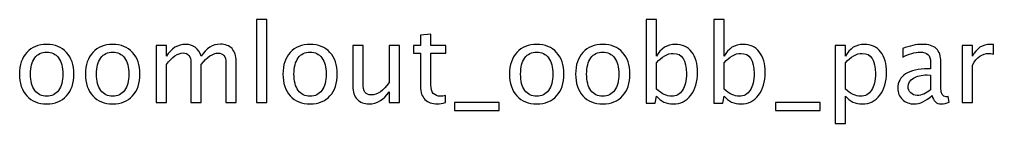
# Model space of a CAD drawing. Header units: centimetres. Extents: x -24.1 to 24.1, y -8.2 to 14.1.
# Drawn here: x -14.05 to -2.54, y 12.93 to 14.15 of the extents above; entities that cross this region are included whole.
import ezdxf

# ---------------------------------------------------------------- set-up
doc = ezdxf.new("R2010")
doc.units = ezdxf.units.CM
doc.header["$MEASUREMENT"] = 0
doc.layers.add('Layer 1', color=7, linetype='Continuous')

msp = doc.modelspace()

# ---------------------------------------------------------------- linework, layer by layer
at = {"layer": 'Layer 1'}
for points, knots in [([(-11.25262, 13.17044), (-11.25262, 13.17044), (-11.25262, 14.14961), (-11.25262, 14.14961), (-11.25262, 14.14961), (-11.25262, 14.14961), (-11.1307, 14.14961), (-11.1307, 14.14961), (-11.1307, 14.14961), (-11.1307, 14.14961), (-11.1307, 13.17044), (-11.1307, 13.17044), (-11.1307, 13.17044), (-11.1307, 13.17044), (-11.25262, 13.17044), (-11.25262, 13.17044)], [0, 0, 0, 0, 0.2, 0.2, 0.2, 0.2, 0.4, 0.4, 0.4, 0.4, 0.6, 0.6, 0.6, 0.6, 1, 1, 1, 1]), ([(-6.64676, 13.16282), (-6.64676, 13.16282), (-6.64676, 14.14961), (-6.64676, 14.14961), (-6.64676, 14.14961), (-6.64676, 14.14961), (-6.52484, 14.14961), (-6.52484, 14.14961), (-6.52484, 14.14961), (-6.52484, 14.14961), (-6.52484, 13.71633), (-6.52484, 13.71633), (-6.52484, 13.71633), (-6.47489, 13.81052), (-6.39974, 13.85751), (-6.29963, 13.85751), (-6.29963, 13.85751), (-6.21856, 13.85751), (-6.15485, 13.82809), (-6.10828, 13.76903), (-6.10828, 13.76903), (-6.06171, 13.70998), (-6.03843, 13.62933), (-6.03843, 13.5271), (-6.03843, 13.5271), (-6.03843, 13.41576), (-6.06489, 13.3258), (-6.11759, 13.25765), (-6.11759, 13.25765), (-6.1703, 13.18928), (-6.23972, 13.1552), (-6.32566, 13.1552), (-6.32566, 13.1552), (-6.40546, 13.1552), (-6.47192, 13.18568), (-6.52484, 13.24685), (-6.52484, 13.24685), (-6.52484, 13.24685), (-6.53966, 13.16282), (-6.53966, 13.16282), (-6.53966, 13.16282), (-6.53966, 13.16282), (-6.64676, 13.16282), (-6.64676, 13.16282)], [0, 0, 0, 0, 0.08333333, 0.08333333, 0.08333333, 0.08333333, 0.16666667, 0.16666667, 0.16666667, 0.16666667, 0.25, 0.25, 0.25, 0.25, 0.33333333, 0.33333333, 0.33333333, 0.33333333, 0.41666667, 0.41666667, 0.41666667, 0.41666667, 0.5, 0.5, 0.5, 0.5, 0.58333333, 0.58333333, 0.58333333, 0.58333333, 0.66666667, 0.66666667, 0.66666667, 0.66666667, 0.75, 0.75, 0.75, 0.75, 0.83333333, 0.83333333, 0.83333333, 0.83333333, 1, 1, 1, 1]), ([(-5.84751, 13.16282), (-5.84751, 13.16282), (-5.84751, 14.14961), (-5.84751, 14.14961), (-5.84751, 14.14961), (-5.84751, 14.14961), (-5.72559, 14.14961), (-5.72559, 14.14961), (-5.72559, 14.14961), (-5.72559, 14.14961), (-5.72559, 13.71633), (-5.72559, 13.71633), (-5.72559, 13.71633), (-5.67564, 13.81052), (-5.60049, 13.85751), (-5.50038, 13.85751), (-5.50038, 13.85751), (-5.41931, 13.85751), (-5.3556, 13.82809), (-5.30903, 13.76903), (-5.30903, 13.76903), (-5.26246, 13.70998), (-5.23918, 13.62933), (-5.23918, 13.5271), (-5.23918, 13.5271), (-5.23918, 13.41576), (-5.26564, 13.3258), (-5.31834, 13.25765), (-5.31834, 13.25765), (-5.37105, 13.18928), (-5.44047, 13.1552), (-5.52641, 13.1552), (-5.52641, 13.1552), (-5.60621, 13.1552), (-5.67267, 13.18568), (-5.72559, 13.24685), (-5.72559, 13.24685), (-5.72559, 13.24685), (-5.74041, 13.16282), (-5.74041, 13.16282), (-5.74041, 13.16282), (-5.74041, 13.16282), (-5.84751, 13.16282), (-5.84751, 13.16282)], [0, 0, 0, 0, 0.08333333, 0.08333333, 0.08333333, 0.08333333, 0.16666667, 0.16666667, 0.16666667, 0.16666667, 0.25, 0.25, 0.25, 0.25, 0.33333333, 0.33333333, 0.33333333, 0.33333333, 0.41666667, 0.41666667, 0.41666667, 0.41666667, 0.5, 0.5, 0.5, 0.5, 0.58333333, 0.58333333, 0.58333333, 0.58333333, 0.66666667, 0.66666667, 0.66666667, 0.66666667, 0.75, 0.75, 0.75, 0.75, 0.83333333, 0.83333333, 0.83333333, 0.83333333, 1, 1, 1, 1]), ([(-9.01615, 13.17065), (-9.05383, 13.16028), (-9.08663, 13.1552), (-9.11436, 13.1552), (-9.11436, 13.1552), (-9.17659, 13.1552), (-9.22506, 13.17298), (-9.25978, 13.20854), (-9.25978, 13.20854), (-9.2947, 13.2441), (-9.31206, 13.29342), (-9.31206, 13.35671), (-9.31206, 13.35671), (-9.31206, 13.35671), (-9.31206, 13.7521), (-9.31206, 13.7521), (-9.31206, 13.7521), (-9.31206, 13.7521), (-9.3963, 13.7521), (-9.3963, 13.7521), (-9.3963, 13.7521), (-9.3963, 13.7521), (-9.3963, 13.84354), (-9.3963, 13.84354), (-9.3963, 13.84354), (-9.3963, 13.84354), (-9.31206, 13.84354), (-9.31206, 13.84354), (-9.31206, 13.84354), (-9.31206, 13.84354), (-9.31206, 13.96525), (-9.31206, 13.96525), (-9.31206, 13.96525), (-9.31206, 13.96525), (-9.19014, 13.97689), (-9.19014, 13.97689), (-9.19014, 13.97689), (-9.19014, 13.97689), (-9.19014, 13.84354), (-9.19014, 13.84354), (-9.19014, 13.84354), (-9.19014, 13.84354), (-9.01361, 13.84354), (-9.01361, 13.84354), (-9.01361, 13.84354), (-9.01361, 13.84354), (-9.01361, 13.7521), (-9.01361, 13.7521), (-9.01361, 13.7521), (-9.01361, 13.7521), (-9.19014, 13.7521), (-9.19014, 13.7521), (-9.19014, 13.7521), (-9.19014, 13.7521), (-9.19014, 13.37872), (-9.19014, 13.37872), (-9.19014, 13.37872), (-9.19014, 13.29067), (-9.15183, 13.24664), (-9.07542, 13.24664), (-9.07542, 13.24664), (-9.05912, 13.24664), (-9.03943, 13.24939), (-9.01615, 13.25468), (-9.01615, 13.25468), (-9.01615, 13.25468), (-9.01615, 13.17065), (-9.01615, 13.17065)], [0, 0, 0, 0, 0.05555556, 0.05555556, 0.05555556, 0.05555556, 0.11111111, 0.11111111, 0.11111111, 0.11111111, 0.16666667, 0.16666667, 0.16666667, 0.16666667, 0.22222222, 0.22222222, 0.22222222, 0.22222222, 0.27777778, 0.27777778, 0.27777778, 0.27777778, 0.33333333, 0.33333333, 0.33333333, 0.33333333, 0.38888889, 0.38888889, 0.38888889, 0.38888889, 0.44444444, 0.44444444, 0.44444444, 0.44444444, 0.5, 0.5, 0.5, 0.5, 0.55555556, 0.55555556, 0.55555556, 0.55555556, 0.61111111, 0.61111111, 0.61111111, 0.61111111, 0.66666667, 0.66666667, 0.66666667, 0.66666667, 0.72222222, 0.72222222, 0.72222222, 0.72222222, 0.77777778, 0.77777778, 0.77777778, 0.77777778, 0.83333333, 0.83333333, 0.83333333, 0.83333333, 0.88888889, 0.88888889, 0.88888889, 0.88888889, 1, 1, 1, 1]), ([(-13.73081, 13.1552), (-13.82966, 13.1552), (-13.90797, 13.18674), (-13.96555, 13.24982), (-13.96555, 13.24982), (-14.02333, 13.31289), (-14.05212, 13.39862), (-14.05212, 13.50678), (-14.05212, 13.50678), (-14.05212, 13.61473), (-14.02333, 13.70024), (-13.96555, 13.76311), (-13.96555, 13.76311), (-13.90797, 13.82597), (-13.82966, 13.85751), (-13.73081, 13.85751), (-13.73081, 13.85751), (-13.63196, 13.85751), (-13.55364, 13.82597), (-13.49607, 13.76311), (-13.49607, 13.76311), (-13.43829, 13.70024), (-13.4095, 13.61473), (-13.4095, 13.50678), (-13.4095, 13.50678), (-13.4095, 13.39862), (-13.43829, 13.31289), (-13.49607, 13.24982), (-13.49607, 13.24982), (-13.55364, 13.18674), (-13.63196, 13.1552), (-13.73081, 13.1552)], [0, 0, 0, 0, 0.11111111, 0.11111111, 0.11111111, 0.11111111, 0.22222222, 0.22222222, 0.22222222, 0.22222222, 0.33333333, 0.33333333, 0.33333333, 0.33333333, 0.44444444, 0.44444444, 0.44444444, 0.44444444, 0.55555556, 0.55555556, 0.55555556, 0.55555556, 0.66666667, 0.66666667, 0.66666667, 0.66666667, 0.77777778, 0.77777778, 0.77777778, 0.77777778, 1, 1, 1, 1]), ([(-12.95061, 13.1552), (-13.04946, 13.1552), (-13.12777, 13.18674), (-13.18535, 13.24982), (-13.18535, 13.24982), (-13.24313, 13.31289), (-13.27192, 13.39862), (-13.27192, 13.50678), (-13.27192, 13.50678), (-13.27192, 13.61473), (-13.24313, 13.70024), (-13.18535, 13.76311), (-13.18535, 13.76311), (-13.12777, 13.82597), (-13.04946, 13.85751), (-12.95061, 13.85751), (-12.95061, 13.85751), (-12.85176, 13.85751), (-12.77344, 13.82597), (-12.71587, 13.76311), (-12.71587, 13.76311), (-12.65809, 13.70024), (-12.6293, 13.61473), (-12.6293, 13.50678), (-12.6293, 13.50678), (-12.6293, 13.39862), (-12.65809, 13.31289), (-12.71587, 13.24982), (-12.71587, 13.24982), (-12.77344, 13.18674), (-12.85176, 13.1552), (-12.95061, 13.1552)], [0, 0, 0, 0, 0.11111111, 0.11111111, 0.11111111, 0.11111111, 0.22222222, 0.22222222, 0.22222222, 0.22222222, 0.33333333, 0.33333333, 0.33333333, 0.33333333, 0.44444444, 0.44444444, 0.44444444, 0.44444444, 0.55555556, 0.55555556, 0.55555556, 0.55555556, 0.66666667, 0.66666667, 0.66666667, 0.66666667, 0.77777778, 0.77777778, 0.77777778, 0.77777778, 1, 1, 1, 1]), ([(-12.43838, 13.17044), (-12.43838, 13.17044), (-12.43838, 13.84354), (-12.43838, 13.84354), (-12.43838, 13.84354), (-12.43838, 13.84354), (-12.31646, 13.84354), (-12.31646, 13.84354), (-12.31646, 13.84354), (-12.31646, 13.84354), (-12.31646, 13.71633), (-12.31646, 13.71633), (-12.31646, 13.71633), (-12.25698, 13.81052), (-12.18078, 13.85751), (-12.08744, 13.85751), (-12.08744, 13.85751), (-11.99748, 13.85751), (-11.93631, 13.81052), (-11.90371, 13.71633), (-11.90371, 13.71633), (-11.84592, 13.81137), (-11.77057, 13.85878), (-11.67807, 13.85878), (-11.67807, 13.85878), (-11.61902, 13.85878), (-11.57309, 13.84142), (-11.54028, 13.8065), (-11.54028, 13.8065), (-11.50747, 13.77157), (-11.49096, 13.72268), (-11.49096, 13.65981), (-11.49096, 13.65981), (-11.49096, 13.65981), (-11.49096, 13.17044), (-11.49096, 13.17044), (-11.49096, 13.17044), (-11.49096, 13.17044), (-11.61288, 13.17044), (-11.61288, 13.17044), (-11.61288, 13.17044), (-11.61288, 13.17044), (-11.61288, 13.63971), (-11.61288, 13.63971), (-11.61288, 13.63971), (-11.61288, 13.71633), (-11.64336, 13.75464), (-11.70432, 13.75464), (-11.70432, 13.75464), (-11.76761, 13.75464), (-11.83407, 13.70998), (-11.90371, 13.62044), (-11.90371, 13.62044), (-11.90371, 13.62044), (-11.90371, 13.17044), (-11.90371, 13.17044), (-11.90371, 13.17044), (-11.90371, 13.17044), (-12.02563, 13.17044), (-12.02563, 13.17044), (-12.02563, 13.17044), (-12.02563, 13.17044), (-12.02563, 13.64013), (-12.02563, 13.64013), (-12.02563, 13.64013), (-12.02563, 13.71739), (-12.05653, 13.75591), (-12.11855, 13.75591), (-12.11855, 13.75591), (-12.18015, 13.75591), (-12.24619, 13.71104), (-12.31646, 13.62108), (-12.31646, 13.62108), (-12.31646, 13.62108), (-12.31646, 13.17044), (-12.31646, 13.17044), (-12.31646, 13.17044), (-12.31646, 13.17044), (-12.43838, 13.17044), (-12.43838, 13.17044)], [0, 0, 0, 0, 0.04761905, 0.04761905, 0.04761905, 0.04761905, 0.0952381, 0.0952381, 0.0952381, 0.0952381, 0.14285714, 0.14285714, 0.14285714, 0.14285714, 0.19047619, 0.19047619, 0.19047619, 0.19047619, 0.23809524, 0.23809524, 0.23809524, 0.23809524, 0.28571429, 0.28571429, 0.28571429, 0.28571429, 0.33333333, 0.33333333, 0.33333333, 0.33333333, 0.38095238, 0.38095238, 0.38095238, 0.38095238, 0.42857143, 0.42857143, 0.42857143, 0.42857143, 0.47619048, 0.47619048, 0.47619048, 0.47619048, 0.52380952, 0.52380952, 0.52380952, 0.52380952, 0.57142857, 0.57142857, 0.57142857, 0.57142857, 0.61904762, 0.61904762, 0.61904762, 0.61904762, 0.66666667, 0.66666667, 0.66666667, 0.66666667, 0.71428571, 0.71428571, 0.71428571, 0.71428571, 0.76190476, 0.76190476, 0.76190476, 0.76190476, 0.80952381, 0.80952381, 0.80952381, 0.80952381, 0.85714286, 0.85714286, 0.85714286, 0.85714286, 0.9047619, 0.9047619, 0.9047619, 0.9047619, 1, 1, 1, 1]), ([(-10.61762, 13.1552), (-10.71647, 13.1552), (-10.79478, 13.18674), (-10.85236, 13.24982), (-10.85236, 13.24982), (-10.91014, 13.31289), (-10.93893, 13.39862), (-10.93893, 13.50678), (-10.93893, 13.50678), (-10.93893, 13.61473), (-10.91014, 13.70024), (-10.85236, 13.76311), (-10.85236, 13.76311), (-10.79478, 13.82597), (-10.71647, 13.85751), (-10.61762, 13.85751), (-10.61762, 13.85751), (-10.51877, 13.85751), (-10.44045, 13.82597), (-10.38288, 13.76311), (-10.38288, 13.76311), (-10.3251, 13.70024), (-10.29631, 13.61473), (-10.29631, 13.50678), (-10.29631, 13.50678), (-10.29631, 13.39862), (-10.3251, 13.31289), (-10.38288, 13.24982), (-10.38288, 13.24982), (-10.44045, 13.18674), (-10.51877, 13.1552), (-10.61762, 13.1552)], [0, 0, 0, 0, 0.11111111, 0.11111111, 0.11111111, 0.11111111, 0.22222222, 0.22222222, 0.22222222, 0.22222222, 0.33333333, 0.33333333, 0.33333333, 0.33333333, 0.44444444, 0.44444444, 0.44444444, 0.44444444, 0.55555556, 0.55555556, 0.55555556, 0.55555556, 0.66666667, 0.66666667, 0.66666667, 0.66666667, 0.77777778, 0.77777778, 0.77777778, 0.77777778, 1, 1, 1, 1]), ([(-9.68375, 13.17044), (-9.68375, 13.17044), (-9.68375, 13.29702), (-9.68375, 13.29702), (-9.68375, 13.29702), (-9.74873, 13.2024), (-9.82768, 13.1552), (-9.92039, 13.1552), (-9.92039, 13.1552), (-9.97924, 13.1552), (-10.02601, 13.17362), (-10.06073, 13.21066), (-10.06073, 13.21066), (-10.09565, 13.2477), (-10.11301, 13.29744), (-10.11301, 13.36031), (-10.11301, 13.36031), (-10.11301, 13.36031), (-10.11301, 13.84354), (-10.11301, 13.84354), (-10.11301, 13.84354), (-10.11301, 13.84354), (-9.99109, 13.84354), (-9.99109, 13.84354), (-9.99109, 13.84354), (-9.99109, 13.84354), (-9.99109, 13.4001), (-9.99109, 13.4001), (-9.99109, 13.4001), (-9.99109, 13.34951), (-9.98368, 13.31374), (-9.96908, 13.29257), (-9.96908, 13.29257), (-9.95426, 13.27119), (-9.92971, 13.26061), (-9.8952, 13.26061), (-9.8952, 13.26061), (-9.8207, 13.26061), (-9.75, 13.30951), (-9.68375, 13.40751), (-9.68375, 13.40751), (-9.68375, 13.40751), (-9.68375, 13.84354), (-9.68375, 13.84354), (-9.68375, 13.84354), (-9.68375, 13.84354), (-9.56183, 13.84354), (-9.56183, 13.84354), (-9.56183, 13.84354), (-9.56183, 13.84354), (-9.56183, 13.17044), (-9.56183, 13.17044), (-9.56183, 13.17044), (-9.56183, 13.17044), (-9.68375, 13.17044), (-9.68375, 13.17044)], [0, 0, 0, 0, 0.06666667, 0.06666667, 0.06666667, 0.06666667, 0.13333333, 0.13333333, 0.13333333, 0.13333333, 0.2, 0.2, 0.2, 0.2, 0.26666667, 0.26666667, 0.26666667, 0.26666667, 0.33333333, 0.33333333, 0.33333333, 0.33333333, 0.4, 0.4, 0.4, 0.4, 0.46666667, 0.46666667, 0.46666667, 0.46666667, 0.53333333, 0.53333333, 0.53333333, 0.53333333, 0.6, 0.6, 0.6, 0.6, 0.66666667, 0.66666667, 0.66666667, 0.66666667, 0.73333333, 0.73333333, 0.73333333, 0.73333333, 0.8, 0.8, 0.8, 0.8, 0.86666667, 0.86666667, 0.86666667, 0.86666667, 1, 1, 1, 1]), ([(-7.93919, 13.1552), (-8.03804, 13.1552), (-8.11635, 13.18674), (-8.17393, 13.24982), (-8.17393, 13.24982), (-8.23171, 13.31289), (-8.2605, 13.39862), (-8.2605, 13.50678), (-8.2605, 13.50678), (-8.2605, 13.61473), (-8.23171, 13.70024), (-8.17393, 13.76311), (-8.17393, 13.76311), (-8.11635, 13.82597), (-8.03804, 13.85751), (-7.93919, 13.85751), (-7.93919, 13.85751), (-7.84034, 13.85751), (-7.76202, 13.82597), (-7.70445, 13.76311), (-7.70445, 13.76311), (-7.64667, 13.70024), (-7.61788, 13.61473), (-7.61788, 13.50678), (-7.61788, 13.50678), (-7.61788, 13.39862), (-7.64667, 13.31289), (-7.70445, 13.24982), (-7.70445, 13.24982), (-7.76202, 13.18674), (-7.84034, 13.1552), (-7.93919, 13.1552)], [0, 0, 0, 0, 0.11111111, 0.11111111, 0.11111111, 0.11111111, 0.22222222, 0.22222222, 0.22222222, 0.22222222, 0.33333333, 0.33333333, 0.33333333, 0.33333333, 0.44444444, 0.44444444, 0.44444444, 0.44444444, 0.55555556, 0.55555556, 0.55555556, 0.55555556, 0.66666667, 0.66666667, 0.66666667, 0.66666667, 0.77777778, 0.77777778, 0.77777778, 0.77777778, 1, 1, 1, 1]), ([(-7.15899, 13.1552), (-7.25784, 13.1552), (-7.33615, 13.18674), (-7.39373, 13.24982), (-7.39373, 13.24982), (-7.45151, 13.31289), (-7.4803, 13.39862), (-7.4803, 13.50678), (-7.4803, 13.50678), (-7.4803, 13.61473), (-7.45151, 13.70024), (-7.39373, 13.76311), (-7.39373, 13.76311), (-7.33615, 13.82597), (-7.25784, 13.85751), (-7.15899, 13.85751), (-7.15899, 13.85751), (-7.06014, 13.85751), (-6.98182, 13.82597), (-6.92425, 13.76311), (-6.92425, 13.76311), (-6.86647, 13.70024), (-6.83768, 13.61473), (-6.83768, 13.50678), (-6.83768, 13.50678), (-6.83768, 13.39862), (-6.86647, 13.31289), (-6.92425, 13.24982), (-6.92425, 13.24982), (-6.98182, 13.18674), (-7.06014, 13.1552), (-7.15899, 13.1552)], [0, 0, 0, 0, 0.11111111, 0.11111111, 0.11111111, 0.11111111, 0.22222222, 0.22222222, 0.22222222, 0.22222222, 0.33333333, 0.33333333, 0.33333333, 0.33333333, 0.44444444, 0.44444444, 0.44444444, 0.44444444, 0.55555556, 0.55555556, 0.55555556, 0.55555556, 0.66666667, 0.66666667, 0.66666667, 0.66666667, 0.77777778, 0.77777778, 0.77777778, 0.77777778, 1, 1, 1, 1]), ([(-4.41326, 12.92533), (-4.41326, 12.92533), (-4.41326, 13.84354), (-4.41326, 13.84354), (-4.41326, 13.84354), (-4.41326, 13.84354), (-4.29134, 13.84354), (-4.29134, 13.84354), (-4.29134, 13.84354), (-4.29134, 13.84354), (-4.29134, 13.71633), (-4.29134, 13.71633), (-4.29134, 13.71633), (-4.24139, 13.81052), (-4.16624, 13.85751), (-4.06613, 13.85751), (-4.06613, 13.85751), (-3.98506, 13.85751), (-3.92135, 13.82809), (-3.87478, 13.76903), (-3.87478, 13.76903), (-3.82821, 13.70998), (-3.80493, 13.62933), (-3.80493, 13.5271), (-3.80493, 13.5271), (-3.80493, 13.41576), (-3.83139, 13.3258), (-3.88409, 13.25765), (-3.88409, 13.25765), (-3.9368, 13.18928), (-4.00622, 13.1552), (-4.09216, 13.1552), (-4.09216, 13.1552), (-4.17196, 13.1552), (-4.23842, 13.18568), (-4.29134, 13.24685), (-4.29134, 13.24685), (-4.29134, 13.24685), (-4.29134, 12.92533), (-4.29134, 12.92533), (-4.29134, 12.92533), (-4.29134, 12.92533), (-4.41326, 12.92533), (-4.41326, 12.92533)], [0, 0, 0, 0, 0.08333333, 0.08333333, 0.08333333, 0.08333333, 0.16666667, 0.16666667, 0.16666667, 0.16666667, 0.25, 0.25, 0.25, 0.25, 0.33333333, 0.33333333, 0.33333333, 0.33333333, 0.41666667, 0.41666667, 0.41666667, 0.41666667, 0.5, 0.5, 0.5, 0.5, 0.58333333, 0.58333333, 0.58333333, 0.58333333, 0.66666667, 0.66666667, 0.66666667, 0.66666667, 0.75, 0.75, 0.75, 0.75, 0.83333333, 0.83333333, 0.83333333, 0.83333333, 1, 1, 1, 1]), ([(-3.26709, 13.25617), (-3.34032, 13.18886), (-3.41081, 13.1552), (-3.47854, 13.1552), (-3.47854, 13.1552), (-3.53421, 13.1552), (-3.58057, 13.17256), (-3.61718, 13.20748), (-3.61718, 13.20748), (-3.65401, 13.24241), (-3.67243, 13.28643), (-3.67243, 13.33956), (-3.67243, 13.33956), (-3.67243, 13.41301), (-3.64153, 13.46953), (-3.57972, 13.5089), (-3.57972, 13.5089), (-3.51791, 13.54827), (-3.42922, 13.56795), (-3.31365, 13.56795), (-3.31365, 13.56795), (-3.31365, 13.56795), (-3.28508, 13.56795), (-3.28508, 13.56795), (-3.28508, 13.56795), (-3.28508, 13.56795), (-3.28508, 13.64902), (-3.28508, 13.64902), (-3.28508, 13.64902), (-3.28508, 13.72712), (-3.32572, 13.76607), (-3.40721, 13.76607), (-3.40721, 13.76607), (-3.47029, 13.76607), (-3.53929, 13.74617), (-3.61401, 13.70638), (-3.61401, 13.70638), (-3.61401, 13.70638), (-3.61401, 13.80671), (-3.61401, 13.80671), (-3.61401, 13.80671), (-3.53188, 13.84058), (-3.45441, 13.85751), (-3.38181, 13.85751), (-3.38181, 13.85751), (-3.30709, 13.85751), (-3.25185, 13.84058), (-3.2165, 13.8065), (-3.2165, 13.8065), (-3.18094, 13.77242), (-3.16316, 13.71993), (-3.16316, 13.64902), (-3.16316, 13.64902), (-3.16316, 13.64902), (-3.16316, 13.34485), (-3.16316, 13.34485), (-3.16316, 13.34485), (-3.16316, 13.27522), (-3.14178, 13.24029), (-3.09881, 13.24029), (-3.09881, 13.24029), (-3.09352, 13.24029), (-3.08569, 13.24114), (-3.07532, 13.24283), (-3.07532, 13.24283), (-3.07532, 13.24283), (-3.06664, 13.1751), (-3.06664, 13.1751), (-3.06664, 13.1751), (-3.09437, 13.16176), (-3.12485, 13.1552), (-3.15829, 13.1552), (-3.15829, 13.1552), (-3.21523, 13.1552), (-3.25142, 13.18886), (-3.26709, 13.25617)], [0, 0, 0, 0, 0.05, 0.05, 0.05, 0.05, 0.1, 0.1, 0.1, 0.1, 0.15, 0.15, 0.15, 0.15, 0.2, 0.2, 0.2, 0.2, 0.25, 0.25, 0.25, 0.25, 0.3, 0.3, 0.3, 0.3, 0.35, 0.35, 0.35, 0.35, 0.4, 0.4, 0.4, 0.4, 0.45, 0.45, 0.45, 0.45, 0.5, 0.5, 0.5, 0.5, 0.55, 0.55, 0.55, 0.55, 0.6, 0.6, 0.6, 0.6, 0.65, 0.65, 0.65, 0.65, 0.7, 0.7, 0.7, 0.7, 0.75, 0.75, 0.75, 0.75, 0.8, 0.8, 0.8, 0.8, 0.85, 0.85, 0.85, 0.85, 0.9, 0.9, 0.9, 0.9, 1, 1, 1, 1]), ([(-2.91276, 13.17044), (-2.91276, 13.17044), (-2.91276, 13.84354), (-2.91276, 13.84354), (-2.91276, 13.84354), (-2.91276, 13.84354), (-2.79084, 13.84354), (-2.79084, 13.84354), (-2.79084, 13.84354), (-2.79084, 13.84354), (-2.79084, 13.71633), (-2.79084, 13.71633), (-2.79084, 13.71633), (-2.74237, 13.81052), (-2.67209, 13.85751), (-2.57981, 13.85751), (-2.57981, 13.85751), (-2.56732, 13.85751), (-2.5542, 13.85645), (-2.54065, 13.85434), (-2.54065, 13.85434), (-2.54065, 13.85434), (-2.54065, 13.74025), (-2.54065, 13.74025), (-2.54065, 13.74025), (-2.56182, 13.74723), (-2.58044, 13.75083), (-2.59653, 13.75083), (-2.59653, 13.75083), (-2.674, 13.75083), (-2.73877, 13.70511), (-2.79084, 13.61346), (-2.79084, 13.61346), (-2.79084, 13.61346), (-2.79084, 13.17044), (-2.79084, 13.17044), (-2.79084, 13.17044), (-2.79084, 13.17044), (-2.91276, 13.17044), (-2.91276, 13.17044)], [0, 0, 0, 0, 0.09090909, 0.09090909, 0.09090909, 0.09090909, 0.18181818, 0.18181818, 0.18181818, 0.18181818, 0.27272727, 0.27272727, 0.27272727, 0.27272727, 0.36363636, 0.36363636, 0.36363636, 0.36363636, 0.45454545, 0.45454545, 0.45454545, 0.45454545, 0.54545455, 0.54545455, 0.54545455, 0.54545455, 0.63636364, 0.63636364, 0.63636364, 0.63636364, 0.72727273, 0.72727273, 0.72727273, 0.72727273, 0.81818182, 0.81818182, 0.81818182, 0.81818182, 1, 1, 1, 1]), ([(-13.73102, 13.24664), (-13.6707, 13.24664), (-13.62371, 13.26929), (-13.59026, 13.3148), (-13.59026, 13.3148), (-13.55703, 13.36009), (-13.54031, 13.42423), (-13.54031, 13.50678), (-13.54031, 13.50678), (-13.54031, 13.58912), (-13.55703, 13.65304), (-13.59026, 13.69834), (-13.59026, 13.69834), (-13.62371, 13.74342), (-13.6707, 13.76607), (-13.73102, 13.76607), (-13.73102, 13.76607), (-13.79156, 13.76607), (-13.83855, 13.74342), (-13.87157, 13.69834), (-13.87157, 13.69834), (-13.9048, 13.65304), (-13.92131, 13.58912), (-13.92131, 13.50678), (-13.92131, 13.50678), (-13.92131, 13.42423), (-13.9048, 13.36009), (-13.87157, 13.3148), (-13.87157, 13.3148), (-13.83855, 13.26929), (-13.79156, 13.24664), (-13.73102, 13.24664)], [0, 0, 0, 0, 0.11111111, 0.11111111, 0.11111111, 0.11111111, 0.22222222, 0.22222222, 0.22222222, 0.22222222, 0.33333333, 0.33333333, 0.33333333, 0.33333333, 0.44444444, 0.44444444, 0.44444444, 0.44444444, 0.55555556, 0.55555556, 0.55555556, 0.55555556, 0.66666667, 0.66666667, 0.66666667, 0.66666667, 0.77777778, 0.77777778, 0.77777778, 0.77777778, 1, 1, 1, 1]), ([(-12.95082, 13.24664), (-12.8905, 13.24664), (-12.84351, 13.26929), (-12.81006, 13.3148), (-12.81006, 13.3148), (-12.77683, 13.36009), (-12.76011, 13.42423), (-12.76011, 13.50678), (-12.76011, 13.50678), (-12.76011, 13.58912), (-12.77683, 13.65304), (-12.81006, 13.69834), (-12.81006, 13.69834), (-12.84351, 13.74342), (-12.8905, 13.76607), (-12.95082, 13.76607), (-12.95082, 13.76607), (-13.01136, 13.76607), (-13.05835, 13.74342), (-13.09137, 13.69834), (-13.09137, 13.69834), (-13.1246, 13.65304), (-13.14111, 13.58912), (-13.14111, 13.50678), (-13.14111, 13.50678), (-13.14111, 13.42423), (-13.1246, 13.36009), (-13.09137, 13.3148), (-13.09137, 13.3148), (-13.05835, 13.26929), (-13.01136, 13.24664), (-12.95082, 13.24664)], [0, 0, 0, 0, 0.11111111, 0.11111111, 0.11111111, 0.11111111, 0.22222222, 0.22222222, 0.22222222, 0.22222222, 0.33333333, 0.33333333, 0.33333333, 0.33333333, 0.44444444, 0.44444444, 0.44444444, 0.44444444, 0.55555556, 0.55555556, 0.55555556, 0.55555556, 0.66666667, 0.66666667, 0.66666667, 0.66666667, 0.77777778, 0.77777778, 0.77777778, 0.77777778, 1, 1, 1, 1]), ([(-10.61783, 13.24664), (-10.55751, 13.24664), (-10.51052, 13.26929), (-10.47707, 13.3148), (-10.47707, 13.3148), (-10.44384, 13.36009), (-10.42712, 13.42423), (-10.42712, 13.50678), (-10.42712, 13.50678), (-10.42712, 13.58912), (-10.44384, 13.65304), (-10.47707, 13.69834), (-10.47707, 13.69834), (-10.51052, 13.74342), (-10.55751, 13.76607), (-10.61783, 13.76607), (-10.61783, 13.76607), (-10.67837, 13.76607), (-10.72536, 13.74342), (-10.75838, 13.69834), (-10.75838, 13.69834), (-10.79161, 13.65304), (-10.80812, 13.58912), (-10.80812, 13.50678), (-10.80812, 13.50678), (-10.80812, 13.42423), (-10.79161, 13.36009), (-10.75838, 13.3148), (-10.75838, 13.3148), (-10.72536, 13.26929), (-10.67837, 13.24664), (-10.61783, 13.24664)], [0, 0, 0, 0, 0.11111111, 0.11111111, 0.11111111, 0.11111111, 0.22222222, 0.22222222, 0.22222222, 0.22222222, 0.33333333, 0.33333333, 0.33333333, 0.33333333, 0.44444444, 0.44444444, 0.44444444, 0.44444444, 0.55555556, 0.55555556, 0.55555556, 0.55555556, 0.66666667, 0.66666667, 0.66666667, 0.66666667, 0.77777778, 0.77777778, 0.77777778, 0.77777778, 1, 1, 1, 1]), ([(-7.9394, 13.24664), (-7.87908, 13.24664), (-7.83209, 13.26929), (-7.79864, 13.3148), (-7.79864, 13.3148), (-7.76541, 13.36009), (-7.74869, 13.42423), (-7.74869, 13.50678), (-7.74869, 13.50678), (-7.74869, 13.58912), (-7.76541, 13.65304), (-7.79864, 13.69834), (-7.79864, 13.69834), (-7.83209, 13.74342), (-7.87908, 13.76607), (-7.9394, 13.76607), (-7.9394, 13.76607), (-7.99994, 13.76607), (-8.04693, 13.74342), (-8.07995, 13.69834), (-8.07995, 13.69834), (-8.11318, 13.65304), (-8.12969, 13.58912), (-8.12969, 13.50678), (-8.12969, 13.50678), (-8.12969, 13.42423), (-8.11318, 13.36009), (-8.07995, 13.3148), (-8.07995, 13.3148), (-8.04693, 13.26929), (-7.99994, 13.24664), (-7.9394, 13.24664)], [0, 0, 0, 0, 0.11111111, 0.11111111, 0.11111111, 0.11111111, 0.22222222, 0.22222222, 0.22222222, 0.22222222, 0.33333333, 0.33333333, 0.33333333, 0.33333333, 0.44444444, 0.44444444, 0.44444444, 0.44444444, 0.55555556, 0.55555556, 0.55555556, 0.55555556, 0.66666667, 0.66666667, 0.66666667, 0.66666667, 0.77777778, 0.77777778, 0.77777778, 0.77777778, 1, 1, 1, 1]), ([(-7.1592, 13.24664), (-7.09888, 13.24664), (-7.05189, 13.26929), (-7.01844, 13.3148), (-7.01844, 13.3148), (-6.98521, 13.36009), (-6.96849, 13.42423), (-6.96849, 13.50678), (-6.96849, 13.50678), (-6.96849, 13.58912), (-6.98521, 13.65304), (-7.01844, 13.69834), (-7.01844, 13.69834), (-7.05189, 13.74342), (-7.09888, 13.76607), (-7.1592, 13.76607), (-7.1592, 13.76607), (-7.21974, 13.76607), (-7.26673, 13.74342), (-7.29975, 13.69834), (-7.29975, 13.69834), (-7.33298, 13.65304), (-7.34949, 13.58912), (-7.34949, 13.50678), (-7.34949, 13.50678), (-7.34949, 13.42423), (-7.33298, 13.36009), (-7.29975, 13.3148), (-7.29975, 13.3148), (-7.26673, 13.26929), (-7.21974, 13.24664), (-7.1592, 13.24664)], [0, 0, 0, 0, 0.11111111, 0.11111111, 0.11111111, 0.11111111, 0.22222222, 0.22222222, 0.22222222, 0.22222222, 0.33333333, 0.33333333, 0.33333333, 0.33333333, 0.44444444, 0.44444444, 0.44444444, 0.44444444, 0.55555556, 0.55555556, 0.55555556, 0.55555556, 0.66666667, 0.66666667, 0.66666667, 0.66666667, 0.77777778, 0.77777778, 0.77777778, 0.77777778, 1, 1, 1, 1]), ([(-6.52484, 13.33088), (-6.46197, 13.27479), (-6.40207, 13.24664), (-6.34513, 13.24664), (-6.34513, 13.24664), (-6.28904, 13.24664), (-6.24565, 13.27014), (-6.21517, 13.31691), (-6.21517, 13.31691), (-6.18448, 13.36369), (-6.16924, 13.42952), (-6.16924, 13.51461), (-6.16924, 13.51461), (-6.16924, 13.67209), (-6.22131, 13.75083), (-6.32545, 13.75083), (-6.32545, 13.75083), (-6.39361, 13.75083), (-6.46007, 13.714), (-6.52484, 13.64013), (-6.52484, 13.64013), (-6.52484, 13.64013), (-6.52484, 13.33088), (-6.52484, 13.33088)], [0, 0, 0, 0, 0.14285714, 0.14285714, 0.14285714, 0.14285714, 0.28571429, 0.28571429, 0.28571429, 0.28571429, 0.42857143, 0.42857143, 0.42857143, 0.42857143, 0.57142857, 0.57142857, 0.57142857, 0.57142857, 0.71428571, 0.71428571, 0.71428571, 0.71428571, 1, 1, 1, 1]), ([(-5.72559, 13.33088), (-5.66272, 13.27479), (-5.60282, 13.24664), (-5.54588, 13.24664), (-5.54588, 13.24664), (-5.48979, 13.24664), (-5.4464, 13.27014), (-5.41592, 13.31691), (-5.41592, 13.31691), (-5.38523, 13.36369), (-5.36999, 13.42952), (-5.36999, 13.51461), (-5.36999, 13.51461), (-5.36999, 13.67209), (-5.42206, 13.75083), (-5.5262, 13.75083), (-5.5262, 13.75083), (-5.59436, 13.75083), (-5.66082, 13.714), (-5.72559, 13.64013), (-5.72559, 13.64013), (-5.72559, 13.64013), (-5.72559, 13.33088), (-5.72559, 13.33088)], [0, 0, 0, 0, 0.14285714, 0.14285714, 0.14285714, 0.14285714, 0.28571429, 0.28571429, 0.28571429, 0.28571429, 0.42857143, 0.42857143, 0.42857143, 0.42857143, 0.57142857, 0.57142857, 0.57142857, 0.57142857, 0.71428571, 0.71428571, 0.71428571, 0.71428571, 1, 1, 1, 1]), ([(-4.29134, 13.33088), (-4.22847, 13.27479), (-4.16857, 13.24664), (-4.11163, 13.24664), (-4.11163, 13.24664), (-4.05554, 13.24664), (-4.01215, 13.27014), (-3.98167, 13.31691), (-3.98167, 13.31691), (-3.95098, 13.36369), (-3.93574, 13.42952), (-3.93574, 13.51461), (-3.93574, 13.51461), (-3.93574, 13.67209), (-3.98781, 13.75083), (-4.09195, 13.75083), (-4.09195, 13.75083), (-4.16011, 13.75083), (-4.22657, 13.714), (-4.29134, 13.64013), (-4.29134, 13.64013), (-4.29134, 13.64013), (-4.29134, 13.33088), (-4.29134, 13.33088)], [0, 0, 0, 0, 0.14285714, 0.14285714, 0.14285714, 0.14285714, 0.28571429, 0.28571429, 0.28571429, 0.28571429, 0.42857143, 0.42857143, 0.42857143, 0.42857143, 0.57142857, 0.57142857, 0.57142857, 0.57142857, 0.71428571, 0.71428571, 0.71428571, 0.71428571, 1, 1, 1, 1]), ([(-3.28508, 13.32263), (-3.28508, 13.32263), (-3.28508, 13.49556), (-3.28508, 13.49556), (-3.28508, 13.49556), (-3.28508, 13.49556), (-3.32424, 13.49683), (-3.32424, 13.49683), (-3.32424, 13.49683), (-3.39197, 13.49683), (-3.44658, 13.48434), (-3.48828, 13.45937), (-3.48828, 13.45937), (-3.52977, 13.43418), (-3.55051, 13.40095), (-3.55051, 13.35946), (-3.55051, 13.35946), (-3.55051, 13.33046), (-3.54014, 13.30591), (-3.51961, 13.2858), (-3.51961, 13.2858), (-3.49886, 13.26569), (-3.47367, 13.25553), (-3.44383, 13.25553), (-3.44383, 13.25553), (-3.39303, 13.25553), (-3.34011, 13.27797), (-3.28508, 13.32263)], [0, 0, 0, 0, 0.125, 0.125, 0.125, 0.125, 0.25, 0.25, 0.25, 0.25, 0.375, 0.375, 0.375, 0.375, 0.5, 0.5, 0.5, 0.5, 0.625, 0.625, 0.625, 0.625, 0.75, 0.75, 0.75, 0.75, 1, 1, 1, 1]), ([(-8.91074, 13.079), (-8.91074, 13.079), (-8.91074, 13.17044), (-8.91074, 13.17044), (-8.91074, 13.17044), (-8.91074, 13.17044), (-8.38242, 13.17044), (-8.38242, 13.17044), (-8.38242, 13.17044), (-8.38242, 13.17044), (-8.38242, 13.079), (-8.38242, 13.079), (-8.38242, 13.079), (-8.38242, 13.079), (-8.91074, 13.079), (-8.91074, 13.079)], [0, 0, 0, 0, 0.2, 0.2, 0.2, 0.2, 0.4, 0.4, 0.4, 0.4, 0.6, 0.6, 0.6, 0.6, 1, 1, 1, 1]), ([(-5.11684, 13.079), (-5.11684, 13.079), (-5.11684, 13.17044), (-5.11684, 13.17044), (-5.11684, 13.17044), (-5.11684, 13.17044), (-4.58852, 13.17044), (-4.58852, 13.17044), (-4.58852, 13.17044), (-4.58852, 13.17044), (-4.58852, 13.079), (-4.58852, 13.079), (-4.58852, 13.079), (-4.58852, 13.079), (-5.11684, 13.079), (-5.11684, 13.079)], [0, 0, 0, 0, 0.2, 0.2, 0.2, 0.2, 0.4, 0.4, 0.4, 0.4, 0.6, 0.6, 0.6, 0.6, 1, 1, 1, 1])]:
    msp.add_open_spline(points, degree=3, knots=knots, dxfattribs=at)

doc.saveas('drawing.dxf')
